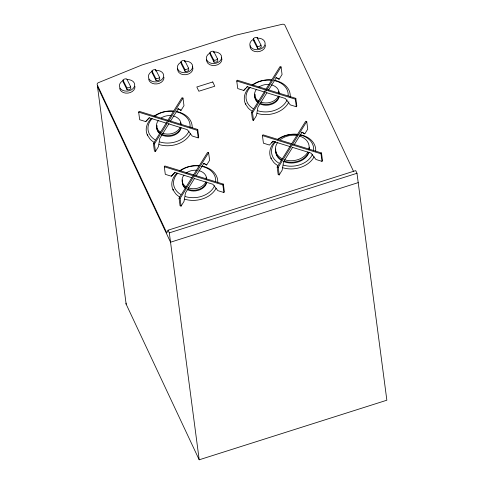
<?xml version="1.0" encoding="UTF-8"?>
<svg xmlns="http://www.w3.org/2000/svg" width="484" height="484" viewBox="0 0 484 484"><rect width="100%" height="100%" fill="white"/><g stroke="black" fill="none" stroke-linecap="round" stroke-linejoin="round"><path stroke-width="0.73" d="M97.556 85.365A2.287 1.712 -7.5 0 0 97.502 86.594L126.149 304.182L199.196 459.8L386.855 400.207L356.98 173.272L355.728 170.61L168.069 230.202L166.78 232.907L97.266 84.827A2.287 1.712 -7.5 0 1 98.446 82.649L141.776 65.05L235.811 35.187L282.281 24.273A2.287 1.712 -7.5 0 1 284.931 25.235L353.477 171.269M166.351 123.154L149.332 117.878L145.696 121.593L139.664 119.723L138.666 112.143L139.168 111.332L167.936 120.262L181.948 97.75L182.982 98.07L183.981 105.651L181.046 110.37L177.803 108.7M145.696 121.593L149.32 117.6M169.055 123.511L159.823 138.339L158.389 146.761L155.455 151.48L154.42 151.159L153.422 143.579L167.434 121.067L138.666 112.143M155.455 151.48L154.457 143.899L168.468 121.387L167.918 120.286M182.982 98.07L168.97 120.583L197.738 129.506L198.736 137.087L198.234 137.898L192.208 136.028L187.235 129.633L168.287 123.759M170.477 121.224L178.281 108.682L181.046 110.37M191.985 177.773L174.972 172.492L171.33 176.212L165.304 174.343L164.306 166.762L164.808 165.952L193.576 174.875L207.588 152.369L208.622 152.69L209.62 160.271L206.68 164.983L203.437 163.32M198.234 137.898L197.236 130.317L197.738 129.506M171.33 176.212L174.954 172.213M264.427 92.014L247.415 86.733L243.773 90.447L237.741 88.578L236.743 80.997L237.251 80.187L266.018 89.117L280.03 66.604L281.065 66.925L282.063 74.506L279.123 79.225L275.88 77.555M243.773 90.447L245.315 88.578M194.689 178.13L185.463 192.959L184.029 201.38L181.095 206.099L180.06 205.779L179.062 198.198L193.074 175.686L164.306 166.762M181.095 206.099L180.096 198.519L194.108 176.007L193.558 174.906M208.622 152.69L194.61 175.196L223.378 184.126L224.376 191.706L223.874 192.517L217.842 190.642L212.869 184.253L193.921 178.372M196.111 175.843L203.921 163.302L206.68 164.983M266.878 92.771L257.905 107.194L256.472 115.622L253.531 120.341L252.503 120.014L251.505 112.433L265.516 89.927L236.743 80.997M253.531 120.341L252.533 112.754L266.545 90.248L266 89.147M281.065 66.925L267.053 89.437L295.821 98.361L296.819 105.942L296.317 106.752L290.285 104.883L285.312 98.494L266.363 92.613M268.553 90.085L276.364 77.543L279.123 79.225M223.874 192.517L222.876 184.93L223.378 184.126M290.104 146.616L273.091 141.34L269.449 145.055L263.423 143.185L262.425 135.605L262.927 134.794L291.695 143.718L305.707 121.212L306.741 121.532L307.739 129.113L304.799 133.832L301.556 132.162M296.317 106.752L295.319 99.172L295.821 98.361M292.56 147.378L283.582 161.801L282.148 170.223L279.207 174.942L278.179 174.621L277.181 167.041L291.193 144.528L262.425 135.605M279.207 174.942L278.215 167.361L292.227 144.849L291.677 143.748M306.741 121.532L292.729 144.044L321.497 152.968L322.495 160.549L321.993 161.36L315.961 159.49L310.988 153.095L292.04 147.215M294.23 144.686L302.04 132.144L304.799 133.832M321.993 161.36L320.995 153.779L321.497 152.968M246.356 87.519L247.397 86.454M271.512 142.653L273.073 141.062M199.196 459.8L169.315 232.864L356.98 173.272M358.208 182.625L170.549 242.212L97.502 86.594M266.545 90.248L295.319 99.172M251.505 112.433L252.533 112.754M292.227 144.849L320.995 153.779M168.468 121.387L197.236 130.317M277.181 167.041L278.215 167.361M153.422 143.579L154.457 143.899M194.108 176.007L222.876 184.93M179.062 198.198L180.096 198.519M257.167 37.54L261.003 45.109L261.269 47.13A2.965 2.22 -7.5 0 1 257.518 48.321L253.683 40.753L253.416 38.732A2.965 2.22 -7.5 0 1 257.167 37.54L257.343 38.889M253.416 38.732L257.252 46.301L257.518 48.321M213.692 51.346L217.528 58.915L217.794 60.936A2.965 2.22 -7.5 0 1 214.043 62.127L210.207 54.559L209.941 52.538A2.965 2.22 -7.5 0 1 213.692 51.346L213.868 52.695M209.941 52.538L213.777 60.107L214.043 62.127M184.707 60.548L188.548 68.117L188.814 70.138A2.965 2.22 -7.5 0 1 185.063 71.329L181.222 63.761L180.956 61.74A2.965 2.22 -7.5 0 1 184.707 60.548L184.888 61.898M180.956 61.74L184.797 69.309L185.063 71.329M155.727 69.75L159.563 77.319L159.829 79.34A2.965 2.22 -7.5 0 1 156.078 80.532L152.242 72.963L151.976 70.942A2.965 2.22 -7.5 0 1 155.727 69.75L155.902 71.1M151.976 70.942L155.812 78.511L156.078 80.532M130.583 86.521L126.741 78.959A2.965 2.22 -7.5 0 0 122.99 80.144L123.257 82.171L127.098 89.734A2.965 2.22 -7.5 0 0 130.849 88.548L130.583 86.521A2.965 2.22 -7.5 0 1 126.832 87.713L127.098 89.734M122.99 80.144L126.832 87.713M168.069 230.202L169.315 232.864M206.208 178.064L206.323 179.346M180.617 123.426L180.738 124.709M134.951 86.4A7.696 5.76 -7.5 0 1 128.042 93.097A7.696 5.76 -7.5 0 1 119.687 88.36M126.983 79.576A7.696 5.76 -7.5 0 1 134.346 86.715A7.696 5.76 -7.5 0 1 122.525 90.284A7.696 5.76 -7.5 0 1 122.615 80.895M123.257 82.171A2.965 2.22 -7.5 0 1 123.565 81.814M180.29 127.25A12.312 9.22 -7.5 0 1 162.63 133.215M160.688 132.283A12.312 9.22 -7.5 0 1 158.389 120.455M161.202 117.963A12.312 9.22 -7.5 0 1 171.058 115.615M173.351 115.997A12.312 9.22 -7.5 0 1 180.98 124.539M175.759 111.647A21.163 15.851 -7.5 0 1 189.988 127.607M189.008 131.043A21.163 15.851 -7.5 0 1 159.744 141.927M155.164 139.888A21.163 15.851 -7.5 0 1 152.151 118.538M154.789 116.19A21.163 15.851 -7.5 0 1 173.091 111.266M176.533 111.508A23.081 17.285 -7.5 0 1 192.166 127.824M190.533 133.608A23.081 17.285 -7.5 0 1 159.073 144.535M154.075 142.308A23.081 17.285 -7.5 0 1 150.107 139.138L147.463 135.272L147.826 134.8L147.438 135.236A23.081 17.285 -7.5 0 1 151.323 118.483M153.991 116.227A23.081 17.285 -7.5 0 1 173.623 111.096M181.064 128.181A12.312 9.22 -7.5 0 1 161.589 134.891M159.714 133.663A12.312 9.22 -7.5 0 1 156.985 126.04M180.968 127.425A12.312 9.22 -7.5 0 1 161.487 134.135M160.234 133.378A12.312 9.22 -7.5 0 1 156.889 125.277M180.52 122.67A12.312 9.22 -7.5 0 1 181.119 124.648M278.373 96.104A12.312 9.22 -7.5 0 1 260.713 102.07M258.765 101.138A12.312 9.22 -7.5 0 1 256.466 89.31M258.656 87.247A12.312 9.22 -7.5 0 1 269.14 84.47M271.427 84.857A12.312 9.22 -7.5 0 1 279.056 93.4M273.835 80.501A21.163 15.851 -7.5 0 1 288.149 95.765M287.085 99.898A21.163 15.851 -7.5 0 1 257.827 110.782M253.241 108.749A21.163 15.851 -7.5 0 1 250.234 87.392M252.297 85.487A21.163 15.851 -7.5 0 1 271.167 80.12M273.89 80.235A23.081 17.285 -7.5 0 1 290.188 97.338M288.924 101.84A23.081 17.285 -7.5 0 1 257.149 113.389M252.152 111.169A23.081 17.285 -7.5 0 1 248.183 107.999L245.539 104.127L245.902 103.655L245.515 104.09A23.081 17.285 -7.5 0 1 249.399 87.338M252.073 85.081A23.081 17.285 -7.5 0 1 271.706 79.951M279.147 97.036A12.312 9.22 -7.5 0 1 259.666 103.751M257.791 102.517A12.312 9.22 -7.5 0 1 255.068 94.894M279.044 96.28A12.312 9.22 -7.5 0 1 260.217 103.304M258.317 102.233A12.312 9.22 -7.5 0 1 254.965 94.138M278.596 91.524A12.312 9.22 -7.5 0 1 279.062 92.819M307.878 151.934A16.928 12.675 -7.5 0 1 284.538 159.738M282.565 158.952A16.928 12.675 -7.5 0 1 277.822 142.278M280.411 139.64A16.928 12.675 -7.5 0 1 297.194 135.538M299.342 136.034A16.928 12.675 -7.5 0 1 308.889 149.241M308.375 152.859A16.928 12.675 -7.5 0 1 284.078 161.021M281.44 159.762A16.928 12.675 -7.5 0 1 275.735 148.987M309.246 147.184A16.928 12.675 -7.5 0 1 309.312 149.308M308.998 152.236A16.928 12.675 -7.5 0 1 283.545 161.529M281.543 160.519A16.928 12.675 -7.5 0 1 275.753 150.476M309.349 147.941A16.928 12.675 -7.5 0 1 309.445 149.344M299.965 134.945A21.163 15.851 -7.5 0 1 313.547 150.766M312.561 154.202A21.163 15.851 -7.5 0 1 283.303 165.086M278.717 163.047A21.163 15.851 -7.5 0 1 275.711 141.697M277.774 139.791A21.163 15.851 -7.5 0 1 297.987 134.582M300.086 134.667A23.081 17.285 -7.5 0 1 315.719 150.984M314.092 156.768A23.081 17.285 -7.5 0 1 282.626 167.694M277.628 165.468A23.081 17.285 -7.5 0 1 273.66 162.297L271.022 158.431L271.379 157.959L270.992 158.395A23.081 17.285 -7.5 0 1 274.876 141.637M277.55 139.386A23.081 17.285 -7.5 0 1 297.182 134.256M205.881 181.881A12.312 9.22 -7.5 0 1 188.216 187.846M186.273 186.915A12.312 9.22 -7.5 0 1 183.974 175.087M186.158 173.024A12.312 9.22 -7.5 0 1 196.649 170.253M198.936 170.634A12.312 9.22 -7.5 0 1 206.565 179.177M201.344 166.278A21.163 15.851 -7.5 0 1 215.652 181.542M214.593 185.681A21.163 15.851 -7.5 0 1 185.33 196.558M180.75 194.526A21.163 15.851 -7.5 0 1 177.737 173.169M180.381 170.822A21.163 15.851 -7.5 0 1 198.676 165.897M202.118 166.145A23.081 17.285 -7.5 0 1 217.752 182.462M216.124 188.24A23.081 17.285 -7.5 0 1 184.658 199.166M179.661 196.946A23.081 17.285 -7.5 0 1 175.692 193.775L173.048 189.909A23.081 17.285 -7.5 0 1 176.908 173.115M179.576 170.858A23.081 17.285 -7.5 0 1 199.214 165.728M206.65 182.813A12.312 9.22 -7.5 0 1 187.175 189.528M185.299 188.294A12.312 9.22 -7.5 0 1 182.571 180.671M206.553 182.057A12.312 9.22 -7.5 0 1 187.725 189.081M185.82 188.01A12.312 9.22 -7.5 0 1 182.474 179.915M206.105 177.301A12.312 9.22 -7.5 0 1 206.704 179.286M126.149 304.182A2.287 1.712 -7.5 0 1 126.106 303.153M163.931 77.192A7.696 5.76 -7.5 0 1 157.022 83.895A7.696 5.76 -7.5 0 1 148.673 79.158M155.316 70.44A7.696 5.76 -7.5 0 1 163.453 77.186A7.696 5.76 -7.5 0 1 151.686 81.167A7.696 5.76 -7.5 0 1 151.595 71.692M152.242 72.963A2.965 2.22 -7.5 0 1 152.545 72.606M159.563 77.319A2.965 2.22 -7.5 0 1 155.812 78.511M221.581 57.626A7.696 5.76 -7.5 0 1 214.987 65.485A7.696 5.76 -7.5 0 1 206.65 59.55M213.928 51.97A7.696 5.76 -7.5 0 1 221.297 59.102A7.696 5.76 -7.5 0 1 209.469 62.672A7.696 5.76 -7.5 0 1 209.56 53.288M217.528 58.915A2.965 2.22 -7.5 0 1 213.777 60.107M192.602 66.828A7.696 5.76 -7.5 0 1 186.007 74.687A7.696 5.76 -7.5 0 1 177.67 68.752M184.948 61.172A7.696 5.76 -7.5 0 1 192.311 68.305A7.696 5.76 -7.5 0 1 180.49 71.874A7.696 5.76 -7.5 0 1 180.58 62.49M188.548 68.117A2.965 2.22 -7.5 0 1 184.797 69.309M265.371 44.982A7.696 5.76 -7.5 0 1 257.663 51.752A7.696 5.76 -7.5 0 1 250.125 45.744M257.403 38.163A7.696 5.76 -7.5 0 1 264.772 45.296A7.696 5.76 -7.5 0 1 252.944 48.866A7.696 5.76 -7.5 0 1 253.035 39.482M253.683 40.753A2.965 2.22 -7.5 0 1 253.985 40.396M261.003 45.109A2.965 2.22 -7.5 0 1 257.252 46.301M173.411 189.432L173.048 189.909L173.411 189.432M212.766 81.965L196.819 86.981L198.815 91.24L214.763 86.225L212.766 81.965"/></g></svg>
